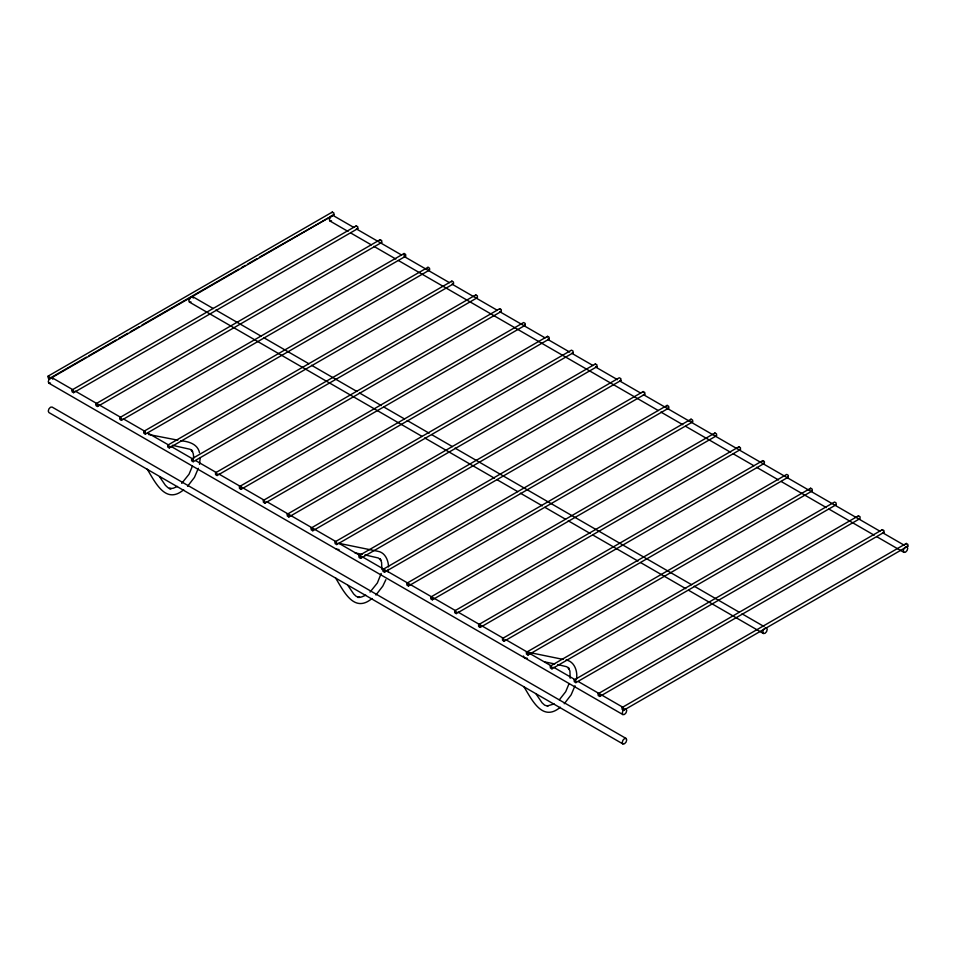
<?xml version="1.0" encoding="UTF-8"?>
<svg xmlns="http://www.w3.org/2000/svg" width="956" height="956" viewBox="0 0 956 956"><rect width="100%" height="100%" fill="white"/><g stroke="black" fill="none" stroke-linecap="round" stroke-linejoin="round"><path stroke-width="1.43" d="M199.505 464.353L200.174 458.127M381.862 569.489L381.587 562.319L379.95 558.71L380.966 560.347L378.468 558.029L364.989 554.91M387.981 571.843L388.244 569.358M570.194 678.222L569.919 671.052L568.294 667.443L569.298 669.081L566.812 666.762L557.635 664.528M576.444 679.334C577.95 671.698 574.64 661.385 566.012 659.987M192.431 466.098L189.025 474.248L181.7 483.366M198.334 468.297L194.45 477.391L187.579 486.293M381.181 573.457L377.357 582.981L370.032 592.099M569.107 683.564L565.689 691.714L559.356 699.792M575.01 685.763L571.126 694.857L564.255 703.759M48.123 376.126L48.123 377.955L49.712 378.875L333.895 214.801L333.895 212.973L332.306 212.065L48.123 376.126L49.712 377.046L49.712 378.875M72.047 389.94L72.047 391.769L73.624 392.677L357.807 228.615L357.807 226.787L356.23 225.867L72.047 389.94L73.624 390.849L73.624 392.677M95.959 403.743L95.959 405.571L97.548 406.491L381.731 242.418L381.731 240.589L380.141 239.669L95.959 403.743L97.548 404.663L97.548 406.491M119.87 417.557L119.87 419.385L121.46 420.293L405.643 256.232L405.643 254.392L404.053 253.483L119.87 417.557L121.46 418.465L121.46 420.293M143.794 431.359L143.794 433.188L145.372 434.108L429.555 270.034L429.555 268.206L427.977 267.286L143.794 431.359L145.372 432.279L145.372 434.108M167.706 445.173L167.706 447.002L169.296 447.91L453.479 283.848L453.479 282.008L451.889 281.1L167.706 445.173L169.296 446.082L169.296 447.91M191.618 458.976L191.618 460.804L193.208 461.724L477.391 297.651L477.391 295.822L475.801 294.902L191.618 458.976L193.208 459.896L193.208 461.724M331.983 212.782L332.306 212.065M215.542 472.778L215.542 474.618L217.12 475.526L501.303 311.453L501.303 309.625L499.713 308.716L215.542 472.778L217.12 473.698L217.12 475.526M355.895 226.596L356.23 225.867M239.454 486.592L239.454 488.42L241.043 489.341L525.214 325.267L525.214 323.439L523.637 322.519L239.454 486.592L241.043 487.5L241.043 489.341M379.807 240.398L380.141 239.669M263.366 500.394L263.366 502.223L264.955 503.143L549.138 339.069L549.138 337.241L547.549 336.333L263.366 500.394L264.955 501.314L264.955 503.143M404.053 253.483L404.053 255.312L405.643 256.232M287.29 514.209L287.29 516.037L288.867 516.957L573.05 352.884L573.05 351.055L571.461 350.135L287.29 514.209L288.867 515.117L288.867 516.957M427.643 268.015L427.977 267.286M311.202 528.011L311.202 529.839L312.791 530.759L596.962 366.686L596.962 364.857L595.385 363.937L311.202 528.011L312.791 528.931L312.791 530.759M451.555 281.829L451.889 281.1M335.114 541.825L335.114 543.653L336.703 544.562L620.886 380.5L620.886 378.672L619.297 377.751L335.114 541.825L336.703 542.733L336.703 544.562M475.479 295.631L475.801 294.902M359.038 555.627L359.038 557.456L360.615 558.376L644.798 394.302L644.798 392.474L643.209 391.554L359.038 555.627L360.615 556.547L360.615 558.376M499.39 309.433L499.713 308.716M382.95 569.441L382.95 571.27L384.539 572.178L668.71 408.116L668.71 406.276L667.133 405.368L382.95 569.441L384.539 570.35L384.539 572.178M406.862 583.244L406.862 585.072L408.451 585.992L692.634 421.919L692.634 420.09L691.045 419.17L406.862 583.244L408.451 584.164L408.451 585.992M547.226 337.05L547.549 336.333M430.786 597.046L430.786 598.886L432.363 599.794L716.546 435.733L716.546 433.893L714.957 432.984L430.786 597.046L432.363 597.966L432.363 599.794M454.698 610.86L454.698 612.688L456.287 613.609L740.458 449.535L740.458 447.707L738.88 446.787L454.698 610.86L456.287 611.768L456.287 613.609M595.05 364.666L595.385 363.937M478.609 624.662L478.609 626.503L480.199 627.411L764.382 463.337L764.382 461.509L762.792 460.601L478.609 624.662L480.199 625.582L480.199 627.411M502.521 638.477L502.521 640.305L504.111 641.225L788.294 477.152L788.294 475.323L786.704 474.403L502.521 638.477L504.111 639.385L504.111 641.225M642.886 392.283L643.209 391.554M526.445 652.279L526.445 654.107L528.023 655.027L812.206 490.954L812.206 489.125L810.628 488.217L526.445 652.279L528.023 653.199L528.023 655.027M666.798 406.097L667.133 405.368M550.357 666.093L550.357 667.921L551.947 668.83L836.13 504.768L836.13 502.94L834.54 502.02L550.357 666.093L551.947 667.001L551.947 668.83M690.722 419.899L691.045 419.17M574.269 679.895L574.269 681.724L575.859 682.644L860.042 518.57L860.042 516.742L858.452 515.822L574.269 679.895L575.859 680.815L575.859 682.644M714.634 433.701L714.957 432.984M598.193 693.709L598.193 695.538L599.77 696.446L883.953 532.384L883.953 530.544L882.376 529.636L598.193 693.709L599.77 694.618L599.77 696.446M738.546 447.516L738.88 446.787M622.105 707.512L622.105 709.34L623.694 710.26L907.877 546.187L907.877 544.358L906.288 543.438L622.105 707.512L623.694 708.432L623.694 710.26M762.458 461.318L762.792 460.601M810.294 488.934L810.628 488.217M858.13 516.551L858.452 515.822M882.041 530.365L882.376 529.636M905.953 544.167L906.288 543.438M385.889 579.659L382.794 586.124L375.911 595.026M191.009 296.766L188.774 300.65L189.431 302.096L422.122 436.438M183.672 489.759C165.854 504.78 155.565 482.888 147.212 469.169M372.004 598.492C354.198 613.513 343.909 591.621 335.544 577.902M560.347 707.225C542.53 722.246 532.241 700.366 523.876 686.635M48.923 378.791L86.387 357.174M88.968 355.68L116.094 340.013M118.675 338.52L127.722 333.309M130.303 331.816L139.337 326.594M141.93 325.1L238.809 269.174M241.39 267.68L245.262 265.433M247.843 263.952L256.889 258.729M259.47 257.236L333.895 214.801M177.469 486.449L173.239 488.241L169.296 488.635L171.22 488.695L167.969 487.691L165.4 485.301L159.509 476.685M365.801 595.182L361.571 596.974L357.64 597.369L359.552 597.428L356.301 596.425L353.732 594.035L347.853 585.419M554.145 703.915L547.286 705.97M353.78 227.432L333.106 215.482L331.517 215.638L329.27 219.522L329.928 220.979L331.517 220.824M189.431 302.096L191.009 301.941M72.776 389.666L52.09 377.728L50.501 377.883L48.923 379.556L48.266 381.767L48.923 383.213L622.894 714.598L624.483 714.443L626.072 712.77L626.73 710.559L626.072 709.113L624.483 709.268L622.894 710.941L622.237 713.152L622.894 714.598M48.923 383.213L50.501 383.057M903.91 552.365L905.499 552.198L907.077 550.525L907.734 548.314L907.077 546.868L905.499 547.023L903.91 548.696L903.253 550.907L903.91 552.365L876.76 536.686M763.402 633.481L764.991 633.326L766.569 631.653L767.226 629.442L766.569 627.984L764.991 628.14L763.402 629.813L762.745 632.024L763.402 633.481L688.428 590.187M626.072 738.45L624.483 738.606L622.894 740.279L622.237 742.489L622.894 743.935L624.483 743.78L626.072 742.107L626.73 739.896L626.072 738.45L52.09 407.065L50.501 407.22L48.923 408.893L48.266 411.104L48.923 412.562L622.894 743.935M148.467 434.478L177.804 440.166M357.018 228.532L357.807 228.615M380.93 242.346L381.731 242.418M428.766 269.962L429.555 270.034M452.678 283.765L453.479 283.848M476.602 297.567L477.391 297.651M500.514 311.381L501.303 311.453M524.426 325.183L525.214 325.267M548.338 338.998L549.138 339.069M572.262 352.8L573.05 352.884M596.174 366.614L596.962 366.686M620.086 380.416L620.886 380.5M644.009 394.231L644.798 394.302M667.921 408.033L668.71 408.116M691.833 421.835L692.634 421.919M715.757 435.649L716.546 435.733M739.669 449.451L740.458 449.535M763.581 463.266L764.382 463.337M787.505 477.068L788.294 477.152M811.417 490.882L812.206 490.954M835.329 504.684L836.13 504.768M883.165 532.301L883.953 532.384M907.077 546.115L907.877 546.187M180.684 440.752C188.523 441.433 197.617 443.895 199.505 452.678M172.331 445.293L190.136 449.296L192.634 451.602L191.618 449.977L193.243 453.586L193.805 458.151M338.747 543.295L377.668 551.254C384.981 552.269 388.459 560.24 388.506 566.86M336.237 549.031L339.117 549.616M354.927 552.855L362.109 554.325M527.091 652.028L563.12 659.401M527.449 658.349L524.569 657.764L523.362 656.007M544.693 661.887L554.755 663.942M547.884 706.161L544.645 705.158L542.064 702.78L536.185 694.152M356.373 228.914L401.616 255.037M404.197 256.531L449.451 282.653M452.033 284.147L497.275 310.27M499.869 311.764L545.111 337.886M547.692 339.38L569.668 352.071M572.262 353.565L592.947 365.503M595.528 366.996L617.504 379.687M620.086 381.181L640.771 393.119M643.364 394.613L879.926 531.189M882.519 532.683L904.495 545.374M329.928 220.979L348.032 231.424M350.613 232.917L371.298 244.856M373.88 246.349L395.856 259.04M398.449 260.534L658.29 410.554M660.871 412.048L682.847 424.727M685.44 426.221L730.683 452.343M733.264 453.837L753.949 465.787M756.531 467.281L778.507 479.96M781.1 481.454L826.343 507.576M828.924 509.07L874.178 535.193M213.284 308.549L192.598 296.599L193.255 298.057M215.865 310.043L261.108 336.165M263.701 337.659L308.943 363.782M311.525 365.264L356.779 391.386M359.36 392.88L381.336 405.571M383.918 407.065L404.603 419.003M407.196 420.497L429.172 433.188M431.754 434.681L452.439 446.619M455.02 448.113L691.594 584.702M694.176 586.195L739.43 612.318M742.011 613.812L763.987 626.491M424.703 437.932L494.515 478.239M497.096 479.733L517.782 491.671M520.363 493.165L542.339 505.855M544.932 507.349L565.617 519.287M568.199 520.781L590.175 533.472M592.756 534.966L638.01 561.088M640.592 562.57L685.834 588.693M75.357 391.159L120.611 417.282M123.193 418.776L145.169 431.467M147.75 432.96L168.435 444.899M171.028 446.392L193.004 459.083M195.586 460.565L216.271 472.515M218.852 474.009L264.107 500.131M266.688 501.625L336.5 541.921M339.081 543.414L455.426 610.585M458.008 612.079L503.262 638.202M505.844 639.695L551.086 665.818M553.679 667.312L575.655 680.003M578.237 681.497L623.479 707.619M52.09 377.728L52.747 379.174"/></g></svg>
